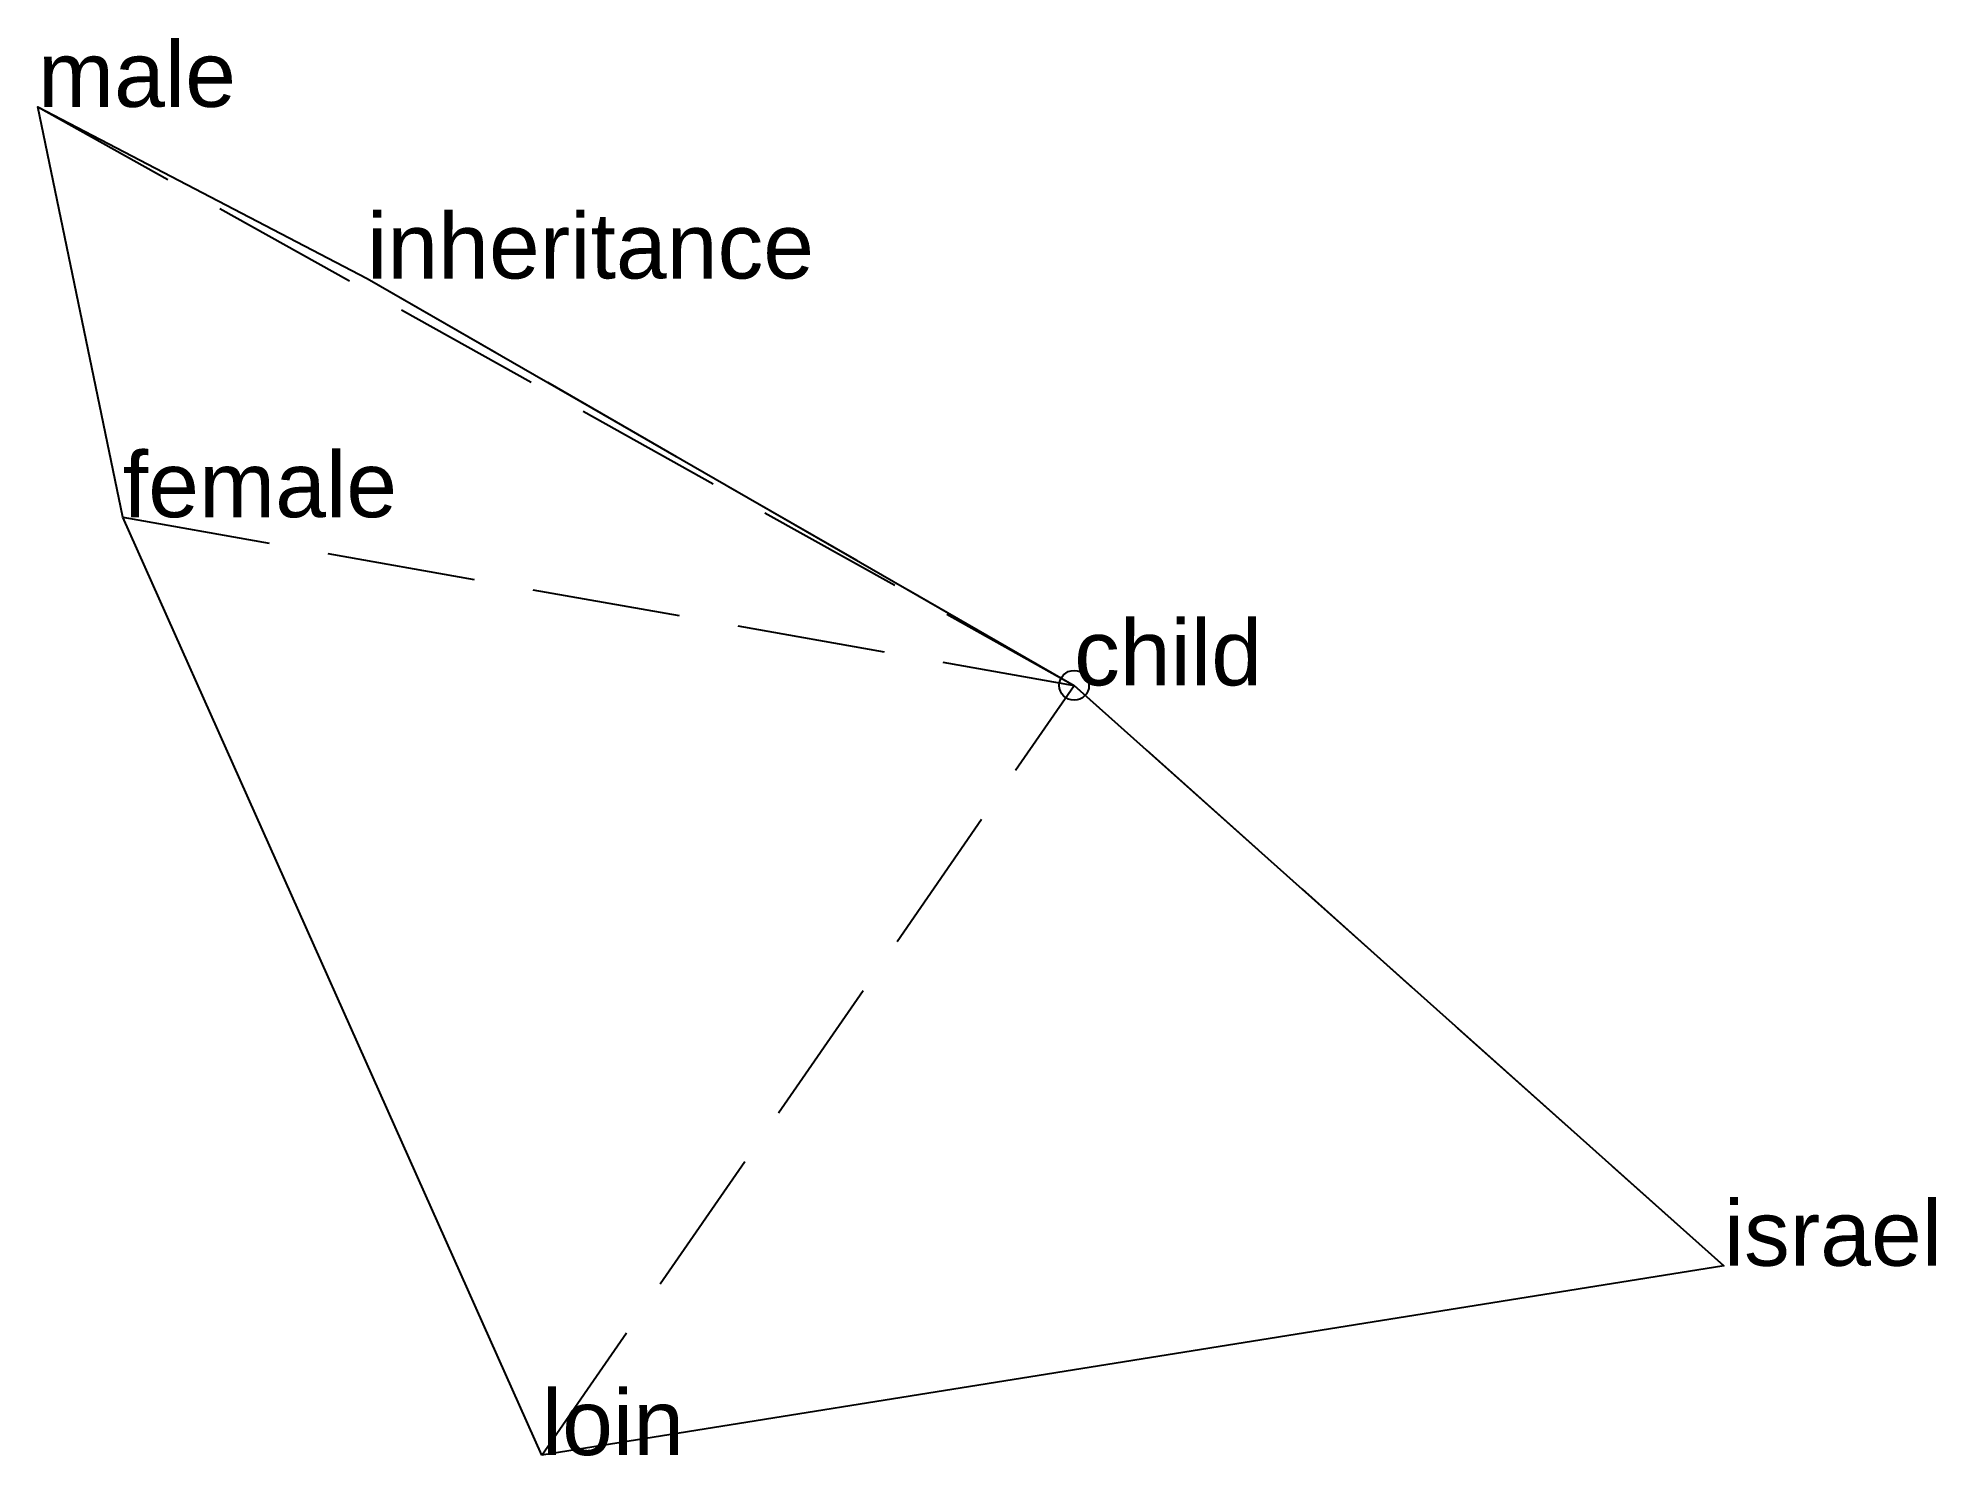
# Model space of a CAD drawing. Extents: x -1.74 to 1.45, y -1.3 to 1.09.
import ezdxf

# ---------------------------------------------------------------- set-up
doc = ezdxf.new("R2010")
doc.units = 0
doc.linetypes.add('DASHED2', pattern=[0.3, 0.25, -0.05])
doc.layers.add('TEXT', color=1, linetype='CONTINUOUS')
doc.styles.get("Standard").update_dxf_attribs({"font": 'arial.ttf'})

msp = doc.modelspace()

# ---------------------------------------------------------------- linework, layer by layer
at = {"linetype": 'DASHED2'}
for p in [(-1.7422, 0.9727), (-1.1889, 0.6841), (-1.5995, 0.2827), (-0.895, -1.2943), (0, 0), (1.0923, -0.9759)]:
    msp.add_line(p, (0, 0), dxfattribs=at)
msp.add_circle((0, 0), 0.025)
at = {"layer": 'OUTLINE', "linetype": 'CONTINUOUS'}
msp.add_polyline3d([(-0.895, -1.2943, 0), (-1.5995, 0.2827, 0), (-1.7422, 0.9727, 0), (-1.1889, 0.6841, 0), (0, 0, 0), (1.0923, -0.9759, 0), (-0.895, -1.2943, 0)], close=True, dxfattribs=at)

# ---------------------------------------------------------------- texts
at = {"layer": 'TEXT'}
for s, p in [('male', (-1.7422, 0.9727)), ('inheritance', (-1.1889, 0.6841)), ('female', (-1.5995, 0.2827)), ('child', (0, 0)), ('israel', (1.0923, -0.9759)), ('loin', (-0.895, -1.2943))]:
    msp.add_text(s, height=0.11, dxfattribs=at).set_placement(p)

doc.saveas('drawing.dxf')
